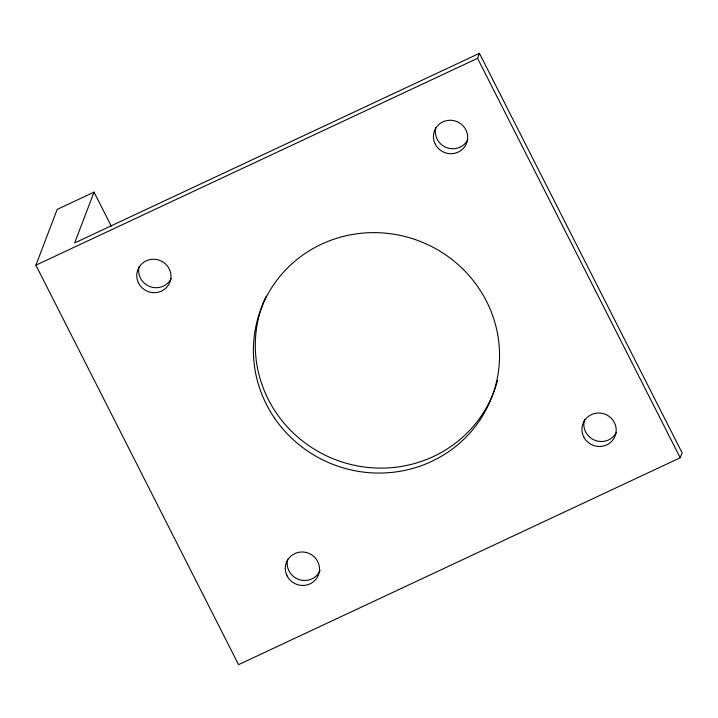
<?xml version="1.0" encoding="UTF-8"?>
<svg xmlns="http://www.w3.org/2000/svg" width="718" height="718" viewBox="0 0 718 718"><rect width="100%" height="100%" fill="white"/><g stroke="black" fill="none" stroke-linecap="round" stroke-linejoin="round"><path stroke-width="1.08" d="M94.04 192.137L74.636 242.962L479.445 53.338L682.1 452.825L680.206 457.779L238.555 664.662L35.9 265.175L57.198 209.396L94.04 192.137L111.272 226.089M35.9 265.175L477.551 58.302L479.445 53.338M477.551 58.302L680.206 457.779M616.367 432.416A17.187 16.658 20.9 0 1 594.504 440.152A17.187 16.658 20.9 0 1 584.712 419.177M320.156 570.388A17.187 16.658 20.9 0 1 298.885 579.516A17.187 16.658 20.9 0 1 287.73 559.178M467.84 139.651A17.187 16.658 20.9 0 1 446.506 147.585A17.187 16.658 20.9 0 1 435.88 127.454M171.18 278.611A17.187 16.658 20.9 0 1 149.838 286.554A17.187 16.658 20.9 0 1 139.211 266.414M495.151 388.232A123.559 119.727 20.9 0 1 333.556 458.919A123.559 119.727 20.9 0 1 266.199 296.13M497.439 380.746A123.559 119.727 20.9 0 1 495.501 387.181M583.752 436.921A17.187 16.658 20.9 0 0 613.36 439.254A17.187 16.658 20.9 0 0 600.086 413.074A17.187 16.658 20.9 0 0 583.752 436.921M287.092 575.89A17.187 16.658 20.9 0 0 316.701 578.214A17.187 16.658 20.9 0 0 303.418 552.043A17.187 16.658 20.9 0 0 287.092 575.89M435.234 144.156A17.187 16.658 20.9 0 0 464.842 146.481A17.187 16.658 20.9 0 0 451.568 120.31A17.187 16.658 20.9 0 0 435.234 144.156M138.574 283.125A17.187 16.658 20.9 0 0 168.174 285.45A17.187 16.658 20.9 0 0 154.9 259.279A17.187 16.658 20.9 0 0 138.574 283.125M274.554 418.136A123.559 119.727 20.9 0 0 487.181 407.627A123.559 119.727 20.9 0 0 367.688 232.785A123.559 119.727 20.9 0 0 274.554 418.136"/></g></svg>
